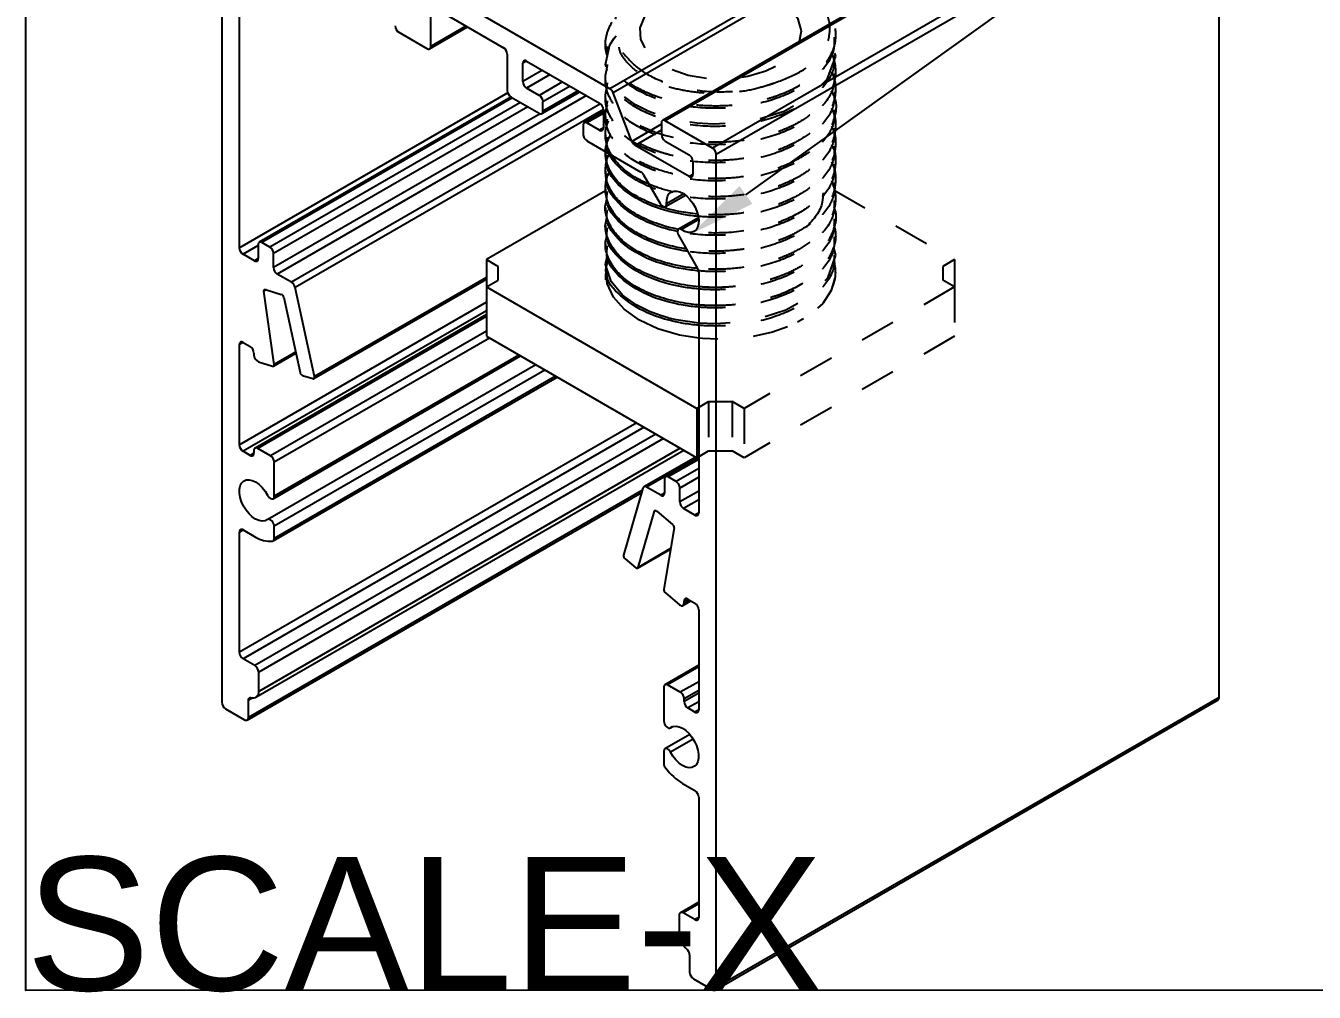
# Model space of a CAD drawing. Extents: x 0 to 7.2, y -16.7 to 0.
# Drawn here: x 0 to 3.623, y -16.72 to -14.001 of the extents above; entities that cross this region are included whole.
import ezdxf
from ezdxf import colors
from ezdxf.entities.mleader import LeaderData, LeaderLine
from ezdxf.math import Vec2, Vec3

# ---------------------------------------------------------------- set-up
doc = ezdxf.new("R2010")
doc.units = 0
doc.header["$LTSCALE"] = 0.5
doc.header["$MEASUREMENT"] = 0
doc.linetypes.add('HIDDEN2', pattern=[0.1875, 0.125, -0.0625])
doc.layers.add('CUST DWG', color=60, linetype='CONTINUOUS', lineweight=20)
doc.layers.add('Hardware', color=242, linetype='CONTINUOUS')
doc.layers.add('Housing', color=150, linetype='CONTINUOUS')
doc.layers.add('Text-Unprinted', color=131, linetype='CONTINUOUS', plot=False)
doc.styles.add('LSAD_Standard', font='arial.ttf')

msp = doc.modelspace()

# ---------------------------------------------------------------- linework, layer by layer
at = {"layer": 'Hardware', "transparency": 16777216}
for p, q in [((1.6301, -14.0531), (1.6301, -14.0595)), ((1.6301, -14.1042), (1.6301, -14.1105)), ((1.6301, -14.1551), (1.6301, -14.1616)), ((1.6301, -14.2062), (1.6301, -14.2126)), ((1.6301, -14.2572), (1.6301, -14.2636)), ((1.6301, -14.3082), (1.6301, -14.3147)), ((1.6301, -14.3593), (1.6301, -14.3657)), ((1.6301, -14.4103), (1.6301, -14.4168)), ((1.6301, -14.4661), (1.2953, -14.6593)), ((1.6301, -14.4614), (1.6301, -14.4678)), ((1.6301, -14.5125), (1.6301, -14.5188)), ((1.6301, -14.5635), (1.6301, -14.5699)), ((1.6301, -14.6145), (1.6301, -14.6209)), ((1.2953, -14.6593), (1.3286, -14.6785)), ((1.2953, -14.6593), (1.2953, -14.7361)), ((1.6301, -14.6656), (1.6301, -14.672)), ((1.3286, -14.7169), (1.3286, -14.6785)), ((1.2953, -14.7361), (1.3286, -14.7169)), ((1.2953, -14.7361), (1.8871, -15.0777)), ((1.2953, -14.7361), (1.2953, -14.875)), ((1.2953, -14.875), (1.8871, -15.2165)), ((1.8871, -15.0777), (1.8871, -15.2165))]:
    msp.add_line(p, q, dxfattribs=at)
at = {"layer": 'Hardware', "linetype": 'HIDDEN2', "transparency": 16777216}
for p, q in [((2.2733, -14.464), (2.6118, -14.6593)), ((2.6118, -14.6593), (2.5786, -14.6785)), ((2.6118, -14.6593), (2.6118, -14.7361)), ((2.5786, -14.6785), (2.5786, -14.7169)), ((2.6118, -14.7361), (2.0201, -15.0777)), ((2.6118, -14.7361), (2.5786, -14.7169)), ((2.6118, -14.7361), (2.6118, -14.875)), ((2.6118, -14.875), (2.0201, -15.2165)), ((1.8871, -15.0777), (1.9203, -15.0585)), ((1.9203, -15.0585), (1.9868, -15.0585)), ((1.9203, -15.0585), (1.9203, -15.1973)), ((2.0201, -15.0777), (1.9868, -15.0585)), ((1.9868, -15.0585), (1.9868, -15.1973)), ((2.0201, -15.0777), (2.0201, -15.2165)), ((1.8871, -15.2165), (1.9203, -15.1973)), ((1.9203, -15.1973), (1.9868, -15.1973)), ((2.0201, -15.2165), (1.9868, -15.1973))]:
    msp.add_line(p, q, dxfattribs=at)
at = {"layer": 'Hardware', "linetype": 'HIDDEN2', "transparency": 16777216, "flags": 128}
for points in [[(2.1144, -13.9271), (2.0694, -13.9069), (2.017, -13.8938), (1.9607, -13.8887), (1.9039, -13.8918), (1.8503, -13.9029), (1.8031, -13.9214), (1.7654, -13.9461), (1.7395, -13.9754), (1.7271, -14.0076), (1.7289, -14.0405), (1.7448, -14.0721), (1.7738, -14.1004), (1.8141, -14.1237), (1.8632, -14.1404), (1.918, -14.1496), (1.975, -14.1506), (2.0306, -14.1435), (2.0814, -14.1285), (2.1242, -14.1068), (2.1563, -14.0795), (2.1756, -14.0486), (2.181, -14.0158), (2.172, -13.9833), (2.1494, -13.9531), (2.1144, -13.9271)], [(2.2747, -14.0788), (2.2767, -14.0874), (2.2526, -14.1531), (2.1999, -14.2054), (2.1323, -14.2423), (2.0608, -14.2648), (1.9933, -14.2757), (1.9347, -14.2783), (1.887, -14.2758), (1.826, -14.2663), (1.8113, -14.2628), (1.8077, -14.2618), (1.8068, -14.2616), (1.8066, -14.2615), (1.8065, -14.2615), (1.8065, -14.2615), (1.8065, -14.2615), (1.8065, -14.2615), (1.8065, -14.2615), (1.8065, -14.2615), (1.7834, -14.2547), (1.7517, -14.2428), (1.7143, -14.2238), (1.6763, -14.196), (1.6451, -14.1579), (1.6302, -14.11), (1.6426, -14.0549), (1.6546, -14.036), (1.6603, -14.0295)], [(2.2716, -14.6262), (2.2769, -14.6466), (2.2544, -14.7118), (2.2035, -14.7642), (2.1373, -14.8016), (2.0666, -14.8249), (1.9994, -14.8365), (1.9406, -14.8397), (1.8923, -14.8377)], [(2.2754, -14.711), (2.2652, -14.7459), (2.241, -14.7823), (2.2043, -14.8149), (2.1566, -14.8424), (2.1, -14.8636), (2.0371, -14.8776), (1.9705, -14.8837), (1.9031, -14.8816), (1.8923, -14.88)]]:
    msp.add_lwpolyline(points, dxfattribs=at)
at = {"layer": 'Hardware', "transparency": 16777216, "flags": 128}
for points in [[(1.8923, -14.8377), (1.8923, -14.8377), (1.8291, -14.8284), (1.8132, -14.8247), (1.8088, -14.8236), (1.8075, -14.8232), (1.8071, -14.8231), (1.8069, -14.8231), (1.8069, -14.8231), (1.8069, -14.8231), (1.8069, -14.8231), (1.8068, -14.8231), (1.8068, -14.8231), (1.8068, -14.8231), (1.8068, -14.8231), (1.8068, -14.8231), (1.7848, -14.8166), (1.7536, -14.805), (1.7163, -14.7865), (1.6779, -14.7589), (1.646, -14.7209), (1.6303, -14.6728), (1.635, -14.6507)], [(1.8923, -14.88), (1.838, -14.8716), (1.7779, -14.8539), (1.7255, -14.8294), (1.683, -14.7991), (1.6524, -14.7645), (1.6349, -14.7269), (1.6314, -14.688), (1.6372, -14.6613)]]:
    msp.add_lwpolyline(points, dxfattribs=at)
at = {"layer": 'Hardware', "linetype": 'HIDDEN2', "transparency": 16777216}
for points, knots in [([(1.9017, -13.8356), (1.8748, -13.8403), (1.8136, -13.8509), (1.733, -13.887), (1.6734, -13.9388), (1.6491, -13.9983), (1.658, -14.0575), (1.6905, -14.0908), (1.7061, -14.1068)], [0, 0, 0, 0, 0.14002, 0.319141, 0.498481, 0.670573, 0.842177, 1, 1, 1, 1]), ([(2.1445, -13.8692), (2.1528, -13.8732), (2.1671, -13.88), (2.1967, -13.8976), (2.2259, -13.9202), (2.2529, -13.9514), (2.271, -13.9843), (2.2796, -14.0241), (2.2729, -14.0696), (2.2448, -14.118), (2.1908, -14.1649), (2.1287, -14.1946), (2.0759, -14.2105), (2.0407, -14.2184), (1.9934, -14.2256), (1.9338, -14.2287), (1.8646, -14.2236), (1.7994, -14.2102), (1.7415, -14.189), (1.6934, -14.1612), (1.6573, -14.1282), (1.6351, -14.0915), (1.6273, -14.0529), (1.636, -14.0146), (1.6493, -13.9876), (1.6633, -13.9752), (1.665, -13.9736)], [0, 0, 0, 0, 0.021285, 0.036991, 0.084082, 0.116878, 0.155811, 0.200874, 0.252058, 0.309353, 0.372747, 0.442229, 0.466842, 0.492139, 0.518118, 0.565622, 0.613126, 0.660631, 0.708135, 0.75564, 0.803144, 0.850648, 0.898153, 0.945657, 0.993162, 1, 1, 1, 1]), ([(2.1041, -14.1628), (2.128, -14.1539), (2.1757, -14.136), (2.2301, -14.0933), (2.2626, -14.0406), (2.2627, -13.9808), (2.2294, -13.9234), (2.1817, -13.8875), (2.1497, -13.8718), (2.1445, -13.8693)], [0, 0, 0, 0, 0.141168, 0.2822, 0.449981, 0.617676, 0.79027, 0.965597, 1, 1, 1, 1]), ([(2.2729, -14.0339), (2.2734, -14.0461), (2.2749, -14.0799), (2.238, -14.1334), (2.168, -14.1858), (2.0705, -14.2219), (1.9594, -14.237), (1.8459, -14.2296), (1.7434, -14.1998), (1.6686, -14.1503), (1.6297, -14.1002), (1.6345, -14.0691), (1.636, -14.0596)], [0, 0, 0, 0, 0.059709, 0.16606, 0.274787, 0.385029, 0.494693, 0.603951, 0.71956, 0.833385, 0.949298, 1, 1, 1, 1]), ([(2.2659, -14.0792), (2.2664, -14.0802), (2.2688, -14.0853), (2.2762, -14.1069), (2.2789, -14.1351), (2.2722, -14.1655), (2.2612, -14.1927), (2.2383, -14.2253), (2.1977, -14.2602), (2.1458, -14.2892), (2.0849, -14.3113), (2.0178, -14.3253), (1.9478, -14.3307), (1.878, -14.3274), (1.8118, -14.3156), (1.7521, -14.2958), (1.7018, -14.2692), (1.6633, -14.237), (1.6381, -14.2008), (1.6283, -14.1626), (1.6304, -14.1297), (1.6414, -14.1112), (1.6451, -14.1048)], [0, 0, 0, 0, 0.004228, 0.022426, 0.091752, 0.121057, 0.150338, 0.208816, 0.267294, 0.325772, 0.384317, 0.442862, 0.501406, 0.55995, 0.618494, 0.677038, 0.735581, 0.794124, 0.852595, 0.911066, 0.969537, 1, 1, 1, 1]), ([(2.2729, -14.0849), (2.2734, -14.0971), (2.2749, -14.131), (2.238, -14.1845), (2.168, -14.2368), (2.0705, -14.2729), (1.9594, -14.288), (1.8459, -14.2806), (1.7434, -14.2509), (1.6686, -14.2013), (1.6297, -14.1513), (1.6345, -14.1201), (1.636, -14.1106)], [0, 0, 0, 0, 0.0597086, 0.1660599, 0.2747875, 0.3850289, 0.4946932, 0.6039513, 0.71956, 0.8333848, 0.9492983, 1, 1, 1, 1]), ([(2.1041, -14.1628), (2.0893, -14.1678), (2.0561, -14.1793), (1.9991, -14.1895), (1.9365, -14.193), (1.8745, -14.1888), (1.8159, -14.177), (1.764, -14.1583), (1.7207, -14.1336), (1.6891, -14.1042), (1.6715, -14.0794), (1.6692, -14.0646), (1.6686, -14.0614)], [0, 0, 0, 0, 0.0883922, 0.1992441, 0.3076367, 0.4175182, 0.5288267, 0.6389464, 0.7472263, 0.8579245, 0.9691025, 1, 1, 1, 1]), ([(1.7061, -14.1068), (1.7118, -14.1118), (1.7353, -14.1325), (1.7922, -14.1625), (1.8829, -14.1854), (1.9817, -14.1894), (2.0567, -14.1781), (2.0945, -14.1659), (2.1041, -14.1628)], [0, 0, 0, 0, 0.069066, 0.283713, 0.49836, 0.713008, 0.927655, 1, 1, 1, 1]), ([(2.2654, -14.1311), (2.2682, -14.1376), (2.2771, -14.1575), (2.2787, -14.1924), (2.2676, -14.2335), (2.2422, -14.2718), (2.2044, -14.3064), (2.154, -14.3365), (2.092, -14.3604), (2.022, -14.3759), (1.9491, -14.3819), (1.8785, -14.3785), (1.8238, -14.3688), (1.7842, -14.3574), (1.7592, -14.3483), (1.7401, -14.3398), (1.7183, -14.3287), (1.6892, -14.3105), (1.6547, -14.2787), (1.6362, -14.2458), (1.6301, -14.2178), (1.6298, -14.1986), (1.6328, -14.1774), (1.6408, -14.1634), (1.6451, -14.1558)], [0, 0, 0, 0, 0.0277544, 0.0861073, 0.1444597, 0.2008173, 0.2570152, 0.3155982, 0.376565, 0.4391058, 0.5000877, 0.5593691, 0.6169494, 0.6451394, 0.6729022, 0.693151, 0.7075897, 0.7481971, 0.8044279, 0.8762351, 0.9037151, 0.9329356, 0.9638964, 1, 1, 1, 1]), ([(2.2729, -14.136), (2.2734, -14.1482), (2.2749, -14.182), (2.238, -14.2355), (2.168, -14.2878), (2.0705, -14.324), (1.9594, -14.3391), (1.8459, -14.3317), (1.7434, -14.3019), (1.6686, -14.2524), (1.6297, -14.2023), (1.6345, -14.1712), (1.636, -14.1617)], [0, 0, 0, 0, 0.059709, 0.16606, 0.274787, 0.385029, 0.494693, 0.603951, 0.71956, 0.833385, 0.949298, 1, 1, 1, 1]), ([(2.2638, -14.1847), (2.2672, -14.1902), (2.2826, -14.215), (2.2768, -14.2623), (2.2491, -14.3179), (2.1978, -14.3635), (2.1341, -14.397), (2.0649, -14.4188), (1.9962, -14.4299), (1.9323, -14.4325), (1.8612, -14.4277), (1.7925, -14.413), (1.7443, -14.3934), (1.7157, -14.378), (1.6942, -14.3644), (1.6663, -14.3413), (1.6417, -14.3097), (1.629, -14.2721), (1.6294, -14.2369), (1.6401, -14.2156), (1.6447, -14.2063)], [0, 0, 0, 0, 0.024341, 0.110507, 0.19125, 0.266563, 0.336437, 0.400865, 0.459841, 0.51336, 0.561415, 0.640903, 0.698618, 0.713013, 0.742499, 0.781686, 0.840404, 0.899123, 0.95578, 1, 1, 1, 1]), ([(2.2729, -14.187), (2.2734, -14.1992), (2.2749, -14.233), (2.238, -14.2866), (2.168, -14.3389), (2.0705, -14.375), (1.9594, -14.3901), (1.8459, -14.3827), (1.7434, -14.353), (1.6686, -14.3034), (1.6297, -14.2533), (1.6345, -14.2222), (1.636, -14.2127)], [0, 0, 0, 0, 0.0597086, 0.1660599, 0.2747875, 0.3850289, 0.4946932, 0.6039513, 0.71956, 0.8333848, 0.9492983, 1, 1, 1, 1]), ([(2.2729, -14.2381), (2.2734, -14.2502), (2.2749, -14.2841), (2.238, -14.3376), (2.168, -14.3899), (2.0705, -14.426), (1.9594, -14.4411), (1.8459, -14.4337), (1.7434, -14.404), (1.6686, -14.3544), (1.6297, -14.3044), (1.6345, -14.2732), (1.636, -14.2638)], [0, 0, 0, 0, 0.059709, 0.16606, 0.274787, 0.385029, 0.494693, 0.603951, 0.71956, 0.833385, 0.949298, 1, 1, 1, 1]), ([(2.2651, -14.2336), (2.2671, -14.2372), (2.2766, -14.254), (2.2787, -14.2852), (2.2717, -14.3253), (2.2502, -14.3642), (2.2136, -14.4019), (2.171, -14.4291), (2.1316, -14.4471), (2.0914, -14.4618), (2.0366, -14.4753), (1.9683, -14.483), (1.9018, -14.4824), (1.8374, -14.4742), (1.7883, -14.4613), (1.7608, -14.4508), (1.7526, -14.4473)], [0, 0, 0, 0, 0.0155668, 0.0741219, 0.1281878, 0.1838366, 0.2438831, 0.3083232, 0.3376576, 0.3669783, 0.4255345, 0.4840914, 0.539631, 0.592383, 0.6508027, 0.6771215, 0.6771215, 0.6771215, 0.6771215]), ([(1.6468, -14.3649), (1.6466, -14.3646), (1.6391, -14.352), (1.6295, -14.3263), (1.6288, -14.2898), (1.6398, -14.2674), (1.6447, -14.2573)], [0.8336194, 0.8336194, 0.8336194, 0.8336194, 0.835474, 0.8940601, 0.9526465, 1, 1, 1, 1]), ([(1.6299, -14.3552), (1.6301, -14.3508), (1.6321, -14.3348), (1.6392, -14.3192), (1.6444, -14.3079)], [0.92692159, 0.92692159, 0.92692159, 0.92692159, 0.94691806, 1, 1, 1, 1]), ([(2.2729, -14.2891), (2.2734, -14.3013), (2.2749, -14.3351), (2.238, -14.3886), (2.168, -14.441), (2.0705, -14.4771), (1.9594, -14.4922), (1.8501, -14.4851), (1.7853, -14.4671), (1.7575, -14.4558)], [0, 0, 0, 0, 0.0597086, 0.1660599, 0.2747875, 0.3850289, 0.4946932, 0.6039513, 0.7073175, 0.7073175, 0.7073175, 0.7073175]), ([(2.2653, -14.2843), (2.2667, -14.2867), (2.2759, -14.3023), (2.2788, -14.3334), (2.2724, -14.3753), (2.2499, -14.4156), (2.214, -14.4522), (2.1659, -14.4836), (2.1079, -14.5083), (2.0427, -14.5253), (1.9734, -14.5338), (1.9218, -14.5337), (1.8941, -14.5316), (1.8893, -14.5311)], [0, 0, 0, 0, 0.0105693, 0.069091, 0.1276127, 0.1861344, 0.2446562, 0.3031779, 0.3616997, 0.4202215, 0.4787432, 0.537265, 0.5494075, 0.5494075, 0.5494075, 0.5494075]), ([(1.6392, -14.3605), (1.6366, -14.3548), (1.6321, -14.3397), (1.6345, -14.3243), (1.636, -14.3148)], [0.91746458, 0.91746458, 0.91746458, 0.91746458, 0.94929834, 1, 1, 1, 1]), ([(2.2648, -14.3362), (2.2666, -14.3389), (2.2765, -14.3535), (2.2782, -14.3842), (2.2728, -14.4271), (2.2461, -14.473), (2.1969, -14.5177), (2.1224, -14.556), (2.0249, -14.5816), (1.9421, -14.5861), (1.8886, -14.5823), (1.8645, -14.5795), (1.8472, -14.5767), (1.8374, -14.5748), (1.8349, -14.5743)], [0, 0, 0, 0, 0.0121459, 0.0653947, 0.1254182, 0.1922068, 0.2657502, 0.3460368, 0.4330539, 0.526788, 0.550083, 0.569646, 0.5892091, 0.5959524, 0.5959524, 0.5959524, 0.5959524]), ([(2.2729, -14.3401), (2.2734, -14.3523), (2.2749, -14.3862), (2.238, -14.4397), (2.168, -14.492), (2.0705, -14.5281), (1.9735, -14.5413), (1.9134, -14.5397), (1.891, -14.5377)], [0, 0, 0, 0, 0.0597086, 0.1660599, 0.2747875, 0.3850289, 0.4946932, 0.5622406, 0.5622406, 0.5622406, 0.5622406]), ([(2.2729, -14.3912), (2.2734, -14.4034), (2.2749, -14.4372), (2.238, -14.4907), (2.168, -14.543), (2.0705, -14.5792), (1.9594, -14.5943), (1.879, -14.589), (1.8384, -14.5815), (1.8326, -14.5803)], [0, 0, 0, 0, 0.0597086, 0.1660599, 0.2747875, 0.3850289, 0.4946932, 0.6039513, 0.6221463, 0.6221463, 0.6221463, 0.6221463]), ([(2.2658, -14.3856), (2.2661, -14.386), (2.2749, -14.3998), (2.2784, -14.4291), (2.2745, -14.4714), (2.2539, -14.5122), (2.2199, -14.5494), (2.1736, -14.5814), (2.1299, -14.6013), (2.0961, -14.6127), (2.0752, -14.6187), (2.0527, -14.624), (2.0248, -14.6293), (1.987, -14.6342), (1.9359, -14.6366), (1.8912, -14.6341), (1.8643, -14.6305), (1.8578, -14.6295)], [0, 0, 0, 0, 0.00208, 0.0612349, 0.1201263, 0.1787542, 0.2371186, 0.2952195, 0.3530567, 0.3723096, 0.391533, 0.410727, 0.432281, 0.4643981, 0.5070662, 0.560269, 0.5771448, 0.5771448, 0.5771448, 0.5771448]), ([(2.2729, -14.4422), (2.2734, -14.4544), (2.2749, -14.4882), (2.238, -14.5418), (2.168, -14.5941), (2.0705, -14.6302), (1.9635, -14.6447), (1.8934, -14.641), (1.8618, -14.6364)], [0, 0, 0, 0, 0.0597086, 0.1660599, 0.2747875, 0.3850289, 0.4946932, 0.5917797, 0.5917797, 0.5917797, 0.5917797]), ([(2.2657, -14.4369), (2.2703, -14.4495), (2.2774, -14.469), (2.2773, -14.496), (2.2712, -14.5335), (2.2464, -14.5759), (2.1978, -14.6171), (2.1485, -14.6452), (2.0882, -14.6676), (2.0186, -14.6826), (1.9507, -14.6877), (1.9074, -14.6859), (1.8895, -14.6843)], [0, 0, 0, 0, 0.0562072, 0.0867791, 0.1173509, 0.2212609, 0.2772688, 0.33583, 0.3969434, 0.4606077, 0.5268216, 0.5747436, 0.5747436, 0.5747436, 0.5747436]), ([(2.2729, -14.4933), (2.2734, -14.5054), (2.2749, -14.5393), (2.238, -14.5928), (2.168, -14.6451), (2.0705, -14.6812), (1.9738, -14.6944), (1.9141, -14.6928), (1.892, -14.6909)], [0, 0, 0, 0, 0.0597086, 0.1660599, 0.2747875, 0.3850289, 0.4946932, 0.5612058, 0.5612058, 0.5612058, 0.5612058]), ([(2.2721, -14.5118), (2.2735, -14.5152), (2.2815, -14.5342), (2.2751, -14.5681), (2.258, -14.6079), (2.2345, -14.636), (2.2135, -14.6547), (2.1976, -14.6667), (2.1745, -14.6817), (2.1486, -14.6951), (2.1182, -14.7074), (2.0935, -14.7157), (2.058, -14.7254), (2.0174, -14.7329), (1.9713, -14.7372), (1.9314, -14.738), (1.9045, -14.7366), (1.8923, -14.7356)], [0, 0, 0, 0, 0.0155583, 0.0884522, 0.1503831, 0.2013293, 0.2291946, 0.2521597, 0.270223, 0.3211771, 0.343763, 0.3691394, 0.3973056, 0.4488274, 0.4833354, 0.523654, 0.5572909, 0.5572909, 0.5572909, 0.5572909]), ([(2.2729, -14.5443), (2.2734, -14.5565), (2.2749, -14.5903), (2.238, -14.6438), (2.168, -14.6962), (2.0705, -14.7323), (1.9739, -14.7454), (1.9143, -14.7439), (1.8923, -14.742)], [0, 0, 0, 0, 0.0597086, 0.1660599, 0.2747875, 0.3850289, 0.4946932, 0.5608804, 0.5608804, 0.5608804, 0.5608804]), ([(2.2722, -14.5617), (2.274, -14.5681), (2.2801, -14.5895), (2.2732, -14.6285), (2.2468, -14.6774), (2.1929, -14.7251), (2.1306, -14.7553), (2.0772, -14.7716), (2.0416, -14.7797), (1.994, -14.787), (1.9434, -14.7896), (1.9062, -14.7879), (1.8924, -14.7867)], [0, 0, 0, 0, 0.0293799, 0.0976844, 0.1744271, 0.2595919, 0.353161, 0.386356, 0.4204943, 0.4555758, 0.5188259, 0.5571952, 0.5571952, 0.5571952, 0.5571952]), ([(2.2729, -14.5953), (2.2734, -14.6075), (2.2749, -14.6414), (2.238, -14.6949), (2.168, -14.7472), (2.0705, -14.7833), (1.9739, -14.7964), (1.9143, -14.7949), (1.8923, -14.793)], [0, 0, 0, 0, 0.0597086, 0.1660599, 0.2747875, 0.3850289, 0.4946932, 0.5608804, 0.5608804, 0.5608804, 0.5608804]), ([(2.2729, -14.6464), (2.2734, -14.6586), (2.2749, -14.6924), (2.238, -14.7459), (2.168, -14.7982), (2.0705, -14.8344), (1.9739, -14.8475), (1.9144, -14.8459), (1.8923, -14.8441)], [0, 0, 0, 0, 0.0622607, 0.1731578, 0.2865326, 0.4014861, 0.5158378, 0.5848812, 0.5848812, 0.5848812, 0.5848812]), ([(2.2723, -14.6612), (2.275, -14.676), (2.2789, -14.6979), (2.2722, -14.7267), (2.2614, -14.754), (2.2382, -14.7863), (2.2057, -14.8162), (2.1792, -14.8303), (2.1703, -14.8349)], [0, 0, 0, 0, 0.232646, 0.342733, 0.452385, 0.671373, 0.890364, 1, 1, 1, 1])]:
    msp.add_open_spline(points, degree=3, knots=knots, dxfattribs=at)
at = {"layer": 'Hardware', "transparency": 16777216}
for points, knots in [([(1.8893, -14.5311), (1.8712, -14.5295), (1.831, -14.5237), (1.7729, -14.5079), (1.719, -14.4837), (1.6759, -14.4534), (1.6457, -14.4185), (1.6319, -14.3851), (1.6295, -14.3636), (1.6299, -14.3552)], [0.5494075, 0.5494075, 0.5494075, 0.5494075, 0.5957869, 0.6543087, 0.7128305, 0.7713524, 0.8298743, 0.8883962, 0.9269216, 0.9269216, 0.9269216, 0.9269216]), ([(1.8349, -14.5743), (1.8158, -14.5705), (1.7764, -14.56), (1.7236, -14.5373), (1.6794, -14.5075), (1.648, -14.473), (1.6304, -14.4353), (1.6296, -14.3968), (1.6348, -14.3705), (1.644, -14.3586), (1.6441, -14.3585)], [0.5959524, 0.5959524, 0.5959524, 0.5959524, 0.6477968, 0.7063846, 0.7649725, 0.8235603, 0.8821482, 0.9407361, 0.999324, 1, 1, 1, 1]), ([(1.891, -14.5377), (1.8771, -14.5365), (1.8255, -14.5299), (1.7434, -14.5061), (1.6686, -14.4565), (1.6297, -14.4065), (1.6345, -14.3753), (1.636, -14.3658)], [0.5622406, 0.5622406, 0.5622406, 0.5622406, 0.6039513, 0.71956, 0.8333848, 0.9492983, 1, 1, 1, 1]), ([(1.7575, -14.4558), (1.7543, -14.4544), (1.721, -14.4402), (1.6755, -14.4101), (1.6459, -14.3757), (1.6392, -14.3605)], [0.7073175, 0.7073175, 0.7073175, 0.7073175, 0.71956, 0.8333848, 0.9174646, 0.9174646, 0.9174646, 0.9174646]), ([(1.7526, -14.4473), (1.7409, -14.4423), (1.7115, -14.4278), (1.6737, -14.4005), (1.654, -14.3767), (1.6468, -14.3649)], [0.6771215, 0.6771215, 0.6771215, 0.6771215, 0.7148835, 0.776888, 0.8336194, 0.8336194, 0.8336194, 0.8336194]), ([(1.8578, -14.6295), (1.84, -14.6268), (1.7951, -14.6174), (1.7272, -14.5921), (1.6798, -14.5591), (1.6542, -14.5301), (1.6416, -14.5103), (1.6309, -14.4838), (1.6291, -14.4509), (1.6341, -14.4237), (1.6437, -14.4109), (1.6444, -14.41)], [0.5771448, 0.5771448, 0.5771448, 0.5771448, 0.6239864, 0.6981941, 0.7828639, 0.813537, 0.8453833, 0.8784026, 0.9367866, 0.9951706, 1, 1, 1, 1]), ([(1.8326, -14.5803), (1.8019, -14.574), (1.7394, -14.5545), (1.6686, -14.5076), (1.6297, -14.4575), (1.6345, -14.4264), (1.636, -14.4169)], [0.6221463, 0.6221463, 0.6221463, 0.6221463, 0.71956, 0.8333848, 0.9492983, 1, 1, 1, 1]), ([(1.8895, -14.6843), (1.8817, -14.6836), (1.8476, -14.6798), (1.8035, -14.6702), (1.7608, -14.6553), (1.7245, -14.6391), (1.6861, -14.6151), (1.6522, -14.5813), (1.6332, -14.5442), (1.6272, -14.5128), (1.6329, -14.4949), (1.6346, -14.4896)], [0.5747436, 0.5747436, 0.5747436, 0.5747436, 0.5955838, 0.6668929, 0.6991798, 0.7297981, 0.7909455, 0.8520927, 0.9132397, 0.9743865, 1, 1, 1, 1]), ([(1.8618, -14.6364), (1.8579, -14.6358), (1.8165, -14.6294), (1.7434, -14.6082), (1.6686, -14.5586), (1.6297, -14.5085), (1.6345, -14.4774), (1.636, -14.4679)], [0.5917797, 0.5917797, 0.5917797, 0.5917797, 0.6039513, 0.71956, 0.8333848, 0.9492983, 1, 1, 1, 1]), ([(2.2419, -14.4718), (2.2417, -14.4805), (2.2413, -14.5019), (2.2258, -14.5354), (2.2048, -14.5576), (2.1943, -14.5688)], [0, 0, 0, 0, 0.255212, 0.62744, 1, 1, 1, 1]), ([(1.892, -14.6909), (1.8778, -14.6897), (1.8258, -14.6831), (1.7434, -14.6592), (1.6686, -14.6096), (1.6297, -14.5596), (1.6345, -14.5284), (1.636, -14.519)], [0.5612058, 0.5612058, 0.5612058, 0.5612058, 0.6039513, 0.71956, 0.8333848, 0.9492983, 1, 1, 1, 1]), ([(1.8923, -14.7356), (1.8816, -14.7346), (1.8483, -14.7308), (1.7951, -14.7192), (1.7377, -14.6976), (1.6904, -14.6694), (1.6551, -14.6361), (1.6345, -14.5992), (1.6272, -14.5667), (1.6327, -14.5474), (1.6346, -14.5409)], [0.5572909, 0.5572909, 0.5572909, 0.5572909, 0.5870097, 0.6503662, 0.7137233, 0.7770812, 0.8405113, 0.9039412, 0.9673707, 1, 1, 1, 1]), ([(1.8924, -14.7867), (1.8834, -14.7859), (1.8518, -14.7824), (1.7998, -14.7717), (1.7418, -14.7506), (1.6936, -14.7229), (1.6574, -14.6898), (1.6355, -14.6532), (1.6273, -14.6196), (1.6326, -14.5991), (1.6346, -14.5914)], [0.5571952, 0.5571952, 0.5571952, 0.5571952, 0.582076, 0.6453261, 0.7085762, 0.7718264, 0.8350765, 0.8983267, 0.9615768, 1, 1, 1, 1]), ([(1.8923, -14.742), (1.878, -14.7407), (1.8259, -14.7342), (1.7434, -14.7102), (1.6686, -14.6607), (1.6297, -14.6106), (1.6345, -14.5795), (1.636, -14.57)], [0.5608804, 0.5608804, 0.5608804, 0.5608804, 0.6039513, 0.71956, 0.8333848, 0.9492983, 1, 1, 1, 1]), ([(1.8923, -14.793), (1.878, -14.7918), (1.8259, -14.7852), (1.7434, -14.7613), (1.6686, -14.7117), (1.6297, -14.6617), (1.6345, -14.6305), (1.636, -14.621)], [0.5608804, 0.5608804, 0.5608804, 0.5608804, 0.6039513, 0.71956, 0.8333848, 0.9492983, 1, 1, 1, 1]), ([(1.6312, -14.7166), (1.6305, -14.7061), (1.6298, -14.6955), (1.6351, -14.6854), (1.6351, -14.6853)], [0, 0, 0, 0, 0.987791, 1, 1, 1, 1]), ([(1.8923, -14.8441), (1.878, -14.8428), (1.8259, -14.8362), (1.743, -14.8123), (1.67, -14.7627), (1.6323, -14.7202), (1.6344, -14.6968), (1.6345, -14.695)], [0.5848812, 0.5848812, 0.5848812, 0.5848812, 0.6297659, 0.750316, 0.869006, 0.989874, 1, 1, 1, 1])]:
    msp.add_open_spline(points, degree=3, knots=knots, dxfattribs=at)
at = {"layer": 'Housing', "transparency": 16777216}
for p, q in [((3.0564, -13.3621), (1.6422, -14.1785)), ((3.0656, -13.3736), (1.6514, -14.19)), ((3.205, -13.4515), (1.7908, -14.2679)), ((3.2125, -13.4522), (1.7983, -14.2687)), ((3.3454, -13.529), (1.9312, -14.3454)), ((3.356, -13.5474), (1.9418, -14.3638)), ((3.356, -15.8908), (3.356, -13.5474)), ((0.5511, -13.5609), (0.5511, -15.9044)), ((0.6006, -14.6259), (0.6006, -13.9486)), ((1.1388, -14.0594), (1.1388, -13.9574)), ((1.1494, -13.9512), (1.3435, -14.0633)), ((1.6422, -14.1785), (1.2672, -13.9621)), ((1.049, -14.0198), (1.1282, -14.0656)), ((1.1357, -14.0663), (1.2422, -14.0048)), ((1.2378, -14.0023), (1.1388, -14.0594)), ((1.3541, -14.0816), (1.3541, -14.1837)), ((1.4085, -14.1008), (1.3979, -14.1069)), ((1.3979, -14.1584), (1.3979, -14.1069)), ((1.4531, -14.1265), (1.3979, -14.1584)), ((1.4085, -14.1008), (1.6136, -14.2192)), ((1.4743, -14.1388), (1.4085, -14.1768)), ((1.5097, -14.1592), (1.4439, -14.1972)), ((1.3553, -14.1902), (0.6006, -14.6259)), ((1.3644, -14.2019), (0.6567, -14.6105)), ((1.5767, -14.1979), (0.7074, -14.6998)), ((1.3647, -14.2021), (1.4439, -14.2478)), ((1.4439, -14.1972), (1.4085, -14.1768)), ((1.4514, -14.2485), (1.5579, -14.187)), ((1.5309, -14.1714), (1.4545, -14.2155)), ((1.5535, -14.1845), (1.4545, -14.2417)), ((1.7044, -14.3267), (1.6514, -14.19)), ((1.3688, -14.2045), (0.6642, -14.6112)), ((1.3908, -14.2171), (0.6861, -14.6239)), ((1.412, -14.2294), (0.6968, -14.6422)), ((1.6161, -14.221), (0.747, -14.7227)), ((1.6242, -14.2369), (0.7572, -14.7374)), ((1.4545, -14.2417), (1.4545, -14.2155)), ((1.6242, -14.2376), (1.6242, -14.289)), ((1.4462, -14.2488), (0.6968, -14.6814)), ((1.6242, -14.2431), (1.5707, -14.274)), ((1.6242, -14.2482), (1.5782, -14.2747)), ((1.6136, -14.2951), (1.5782, -14.2747)), ((1.7877, -14.2748), (1.7877, -14.3074)), ((1.9312, -14.3454), (1.7983, -14.2687)), ((1.5676, -14.2808), (1.5676, -14.307)), ((1.6242, -14.289), (1.6136, -14.2951)), ((1.7877, -14.2787), (1.7044, -14.3267)), ((1.7877, -14.2954), (1.7136, -14.3382)), ((1.5782, -14.3253), (1.7298, -14.4129)), ((1.8655, -14.4258), (1.7136, -14.3382)), ((1.7983, -14.3258), (1.8655, -14.3646)), ((1.8761, -14.383), (1.8761, -14.4197)), ((1.9418, -16.7072), (1.9418, -14.3638)), ((1.8761, -14.4197), (1.8655, -14.4258)), ((1.7373, -14.4208), (1.7839, -14.5014)), ((1.7989, -14.51), (1.8549, -14.4777)), ((1.8503, -14.4744), (1.8019, -14.5023)), ((1.8917, -14.5414), (1.8356, -14.5737)), ((1.8922, -14.547), (1.8439, -14.5749)), ((1.8356, -14.591), (1.8892, -14.6839)), ((0.6536, -14.6198), (0.6112, -14.6443)), ((0.6536, -14.6173), (0.6536, -14.6565)), ((0.6861, -14.6239), (0.6642, -14.6112)), ((0.643, -14.6627), (0.6112, -14.6443)), ((0.6536, -14.6565), (0.643, -14.6627)), ((0.6968, -14.6814), (0.6968, -14.6422)), ((0.747, -14.7227), (0.7074, -14.6998)), ((1.2953, -14.7093), (0.8117, -14.9885)), ((1.8923, -14.6943), (1.8923, -15.3716)), ((0.6769, -14.7441), (0.6697, -14.7483)), ((0.674, -14.7432), (0.7186, -14.7571)), ((0.8117, -14.9885), (0.7572, -14.7374)), ((0.8103, -14.9941), (1.2953, -14.7141)), ((1.2953, -14.7791), (0.6006, -15.1802)), ((0.6986, -14.954), (0.6697, -14.7483)), ((0.7253, -14.7655), (0.7712, -14.9766)), ((1.2953, -14.8036), (0.6112, -15.1986)), ((1.2953, -14.814), (0.6447, -15.1896)), ((1.2953, -14.8191), (0.6522, -15.1903)), ((1.2953, -14.8604), (0.688, -15.211)), ((1.3039, -14.8799), (0.6986, -15.2293)), ((0.6112, -14.8924), (0.6006, -14.8985)), ((0.6006, -15.1802), (0.6006, -14.8985)), ((0.6112, -14.8924), (0.631, -14.9038)), ((0.6416, -14.9222), (0.6416, -14.9273)), ((0.697, -14.9589), (0.7595, -14.9228)), ((0.7587, -14.9193), (0.6986, -14.954)), ((1.3868, -14.9277), (0.6986, -15.325)), ((0.6546, -14.9467), (0.6943, -14.9591)), ((1.4344, -14.9552), (0.6805, -15.3904)), ((0.6955, -15.3319), (1.3912, -14.9303)), ((0.6955, -15.4506), (1.494, -14.9896)), ((1.46, -14.97), (0.6986, -15.4095)), ((1.4896, -14.9871), (0.6986, -15.4437)), ((0.7779, -14.985), (0.8075, -14.9942)), ((1.718, -15.1189), (0.6006, -15.7639)), ((1.7392, -15.1311), (0.6112, -15.7823)), ((1.7719, -15.15), (0.6439, -15.8012)), ((1.7938, -15.1627), (0.6552, -15.82)), ((0.631, -15.21), (0.6112, -15.1986)), ((0.6416, -15.2039), (0.631, -15.21)), ((0.6416, -15.1964), (0.6416, -15.2039)), ((0.6469, -15.8905), (1.8507, -15.1955)), ((0.688, -15.211), (0.6522, -15.1903)), ((1.8407, -15.1897), (0.6552, -15.8741)), ((1.8839, -15.2147), (1.7384, -15.2986)), ((1.8923, -15.2148), (1.7459, -15.2994)), ((1.8923, -15.2163), (1.7993, -15.27)), ((0.6986, -15.325), (0.6986, -15.2293)), ((1.8923, -15.2214), (1.8068, -15.2708)), ((1.8923, -15.2467), (1.8287, -15.2834)), ((1.7962, -15.2769), (1.7962, -15.3161)), ((1.8287, -15.2834), (1.8068, -15.2708)), ((1.8923, -15.2712), (1.8393, -15.3018)), ((0.6229, -15.9545), (1.7323, -15.3141)), ((1.7341, -15.308), (0.626, -15.9476)), ((1.7357, -15.3023), (1.6812, -15.4904)), ((1.7856, -15.3222), (1.7459, -15.2994)), ((1.7962, -15.3161), (1.7856, -15.3222)), ((1.8393, -15.341), (1.8393, -15.3018)), ((1.8923, -15.3104), (1.8393, -15.341)), ((1.8923, -15.3349), (1.8499, -15.3594)), ((1.8817, -15.3778), (1.8499, -15.3594)), ((1.7218, -15.5253), (1.7676, -15.3672)), ((1.7715, -15.365), (1.7676, -15.3672)), ((1.7743, -15.3665), (1.8189, -15.4041)), ((1.8923, -15.3716), (1.8817, -15.3778)), ((0.6112, -15.4197), (0.6006, -15.4258)), ((0.6006, -15.7639), (0.6006, -15.4258)), ((0.6112, -15.4197), (0.6458, -15.4397)), ((0.6986, -15.4437), (0.6986, -15.4095)), ((1.8232, -15.4141), (1.7943, -15.5866)), ((1.6854, -15.501), (1.7151, -15.526)), ((1.7203, -15.5273), (1.8132, -15.4737)), ((1.8134, -15.4724), (1.7218, -15.5253)), ((1.7986, -15.5965), (1.8383, -15.63)), ((1.8619, -15.6144), (1.8513, -15.6205)), ((1.8619, -15.6144), (1.8817, -15.6258)), ((1.8482, -15.6325), (1.8707, -15.6195)), ((1.8663, -15.6169), (1.8513, -15.6256)), ((1.8513, -15.6256), (1.8513, -15.6205)), ((1.8923, -15.6442), (1.8923, -15.9259)), ((0.6439, -15.8012), (0.6112, -15.7823)), ((0.6552, -15.8741), (0.6552, -15.82)), ((1.8923, -15.8001), (1.7974, -15.855)), ((1.8923, -15.8052), (1.8049, -15.8557)), ((1.7943, -15.8618), (1.7943, -15.9575)), ((1.8407, -15.8764), (1.8049, -15.8557)), ((1.8923, -15.8466), (1.8407, -15.8764)), ((0.6375, -15.8923), (0.626, -15.8989)), ((0.626, -15.9476), (0.626, -15.8989)), ((1.8923, -15.8711), (1.8513, -15.8947)), ((1.8923, -15.8785), (1.8513, -15.9022)), ((1.8513, -15.9022), (1.8513, -15.8947)), ((1.8923, -15.903), (1.8619, -15.9206)), ((1.9387, -16.7141), (3.3529, -15.8977)), ((3.356, -15.8908), (1.9418, -16.7072)), ((0.5617, -15.9227), (0.6154, -15.9538)), ((1.8817, -15.932), (1.8619, -15.9206)), ((1.8923, -15.9259), (1.8817, -15.932)), ((1.8124, -15.9766), (1.8177, -15.9735)), ((1.8174, -15.9736), (1.8129, -15.9763)), ((1.8671, -15.9949), (1.7974, -16.0352)), ((1.8767, -16.0079), (1.8129, -16.0447)), ((1.7943, -16.042), (1.7943, -16.0762)), ((1.8471, -16.1331), (1.8817, -16.1531)), ((1.8923, -16.1715), (1.8923, -16.5096)), ((1.8923, -16.4668), (1.8411, -16.4964)), ((1.8923, -16.4719), (1.849, -16.4969)), ((1.8377, -16.5026), (1.8377, -16.5568)), ((1.8817, -16.5158), (1.849, -16.4969)), ((1.8923, -16.5096), (1.8817, -16.5158)), ((1.8669, -16.6152), (1.8669, -16.664)), ((1.8775, -16.6823), (1.9312, -16.7134))]:
    msp.add_line(p, q, dxfattribs=at)
at = {"layer": 'Housing', "transparency": 16777216, "flags": 128}
for points in [[(1.8019, -14.5023), (1.8023, -14.4915), (1.8046, -14.4821), (1.8088, -14.4747), (1.8147, -14.4694), (1.822, -14.4667), (1.8305, -14.4664), (1.8397, -14.4688), (1.8492, -14.4737), (1.8586, -14.4808), (1.8675, -14.4898), (1.8755, -14.5004), (1.8823, -14.5121), (1.8874, -14.5243), (1.8908, -14.5366), (1.8923, -14.5483), (1.8917, -14.559), (1.8892, -14.5681), (1.8848, -14.5753), (1.8787, -14.5803), (1.8712, -14.5828), (1.8627, -14.5827), (1.8534, -14.58), (1.8439, -14.5749)], [(1.7839, -14.5014), (1.7864, -14.505), (1.7895, -14.508), (1.7927, -14.5099), (1.7958, -14.5107), (1.7984, -14.5102), (1.8005, -14.5085), (1.8017, -14.5058), (1.8019, -14.5023)], [(1.8439, -14.5749), (1.8407, -14.5734), (1.8377, -14.573), (1.8352, -14.574), (1.8335, -14.576), (1.8326, -14.5791), (1.8327, -14.5829), (1.8337, -14.587), (1.8356, -14.591)], [(0.6697, -14.7483), (0.6697, -14.747), (0.6698, -14.7458), (0.6701, -14.7448), (0.6706, -14.744), (0.6713, -14.7434), (0.6721, -14.7431), (0.673, -14.743), (0.674, -14.7432)], [(0.6943, -14.9591), (0.6953, -14.9592), (0.6963, -14.9592), (0.6971, -14.9589), (0.6978, -14.9583), (0.6983, -14.9575), (0.6986, -14.9565), (0.6987, -14.9553), (0.6986, -14.954)], [(0.8075, -14.9942), (0.8086, -14.9944), (0.8096, -14.9943), (0.8105, -14.9939), (0.8111, -14.9933), (0.8116, -14.9923), (0.8119, -14.9912), (0.8119, -14.9899), (0.8117, -14.9885)], [(0.68, -15.3908), (0.6731, -15.3942), (0.6649, -15.3952), (0.6559, -15.3935), (0.6464, -15.3893), (0.6369, -15.3828), (0.6278, -15.3743), (0.6195, -15.3641), (0.6124, -15.3526), (0.6067, -15.3405), (0.6028, -15.3282), (0.6008, -15.3163), (0.6008, -15.3053), (0.6028, -15.2957), (0.6067, -15.2879), (0.6124, -15.2823), (0.6195, -15.2791), (0.6278, -15.2784), (0.6369, -15.2804), (0.6464, -15.2848), (0.6559, -15.2916), (0.6649, -15.3004), (0.6731, -15.3107), (0.68, -15.3223)], [(0.68, -15.3223), (0.6825, -15.3261), (0.6854, -15.3292), (0.6886, -15.3314), (0.6917, -15.3325), (0.6945, -15.3323), (0.6968, -15.3309), (0.6982, -15.3284), (0.6986, -15.325)], [(1.7459, -15.2994), (1.7442, -15.2985), (1.7426, -15.298), (1.741, -15.2979), (1.7396, -15.2981), (1.7383, -15.2987), (1.7372, -15.2996), (1.7363, -15.3008), (1.7357, -15.3023)], [(0.6986, -15.4095), (0.6982, -15.4056), (0.6968, -15.4015), (0.6945, -15.3975), (0.6917, -15.3941), (0.6886, -15.3915), (0.6854, -15.39), (0.6825, -15.3898), (0.68, -15.3908)], [(1.7676, -15.3672), (1.768, -15.3663), (1.7686, -15.3656), (1.7693, -15.3651), (1.7702, -15.3649), (1.7711, -15.3649), (1.7722, -15.3652), (1.7732, -15.3658), (1.7743, -15.3665)], [(1.7151, -15.526), (1.7161, -15.5268), (1.7172, -15.5274), (1.7182, -15.5277), (1.7192, -15.5277), (1.7201, -15.5275), (1.7208, -15.527), (1.7214, -15.5263), (1.7218, -15.5253)], [(1.8383, -15.63), (1.8407, -15.6317), (1.843, -15.6328), (1.8453, -15.6332), (1.8473, -15.6329), (1.849, -15.6319), (1.8502, -15.6303), (1.851, -15.6282), (1.8513, -15.6256)], [(0.626, -15.8989), (0.6262, -15.897), (0.6266, -15.8953), (0.6273, -15.8938), (0.6282, -15.8927), (0.6294, -15.8919), (0.6308, -15.8914), (0.6323, -15.8913), (0.6339, -15.8916)], [(1.7943, -15.9575), (1.7948, -15.9614), (1.7962, -15.9656), (1.7984, -15.9695), (1.8012, -15.9729), (1.8043, -15.9755), (1.8075, -15.977), (1.8105, -15.9772), (1.8129, -15.9763)], [(1.8129, -15.9763), (1.8199, -15.9728), (1.828, -15.9718), (1.8371, -15.9735), (1.8465, -15.9777), (1.856, -15.9842), (1.8651, -15.9927), (1.8734, -16.0029), (1.8805, -16.0144), (1.8862, -16.0265), (1.8901, -16.0388), (1.8921, -16.0507), (1.8921, -16.0617), (1.8901, -16.0713), (1.8862, -16.0791), (1.8805, -16.0847), (1.8734, -16.0879), (1.8651, -16.0886), (1.856, -16.0866), (1.8465, -16.0822), (1.8371, -16.0754), (1.828, -16.0667), (1.8199, -16.0563), (1.8129, -16.0447)], [(1.8129, -16.0447), (1.8105, -16.0409), (1.8075, -16.0378), (1.8043, -16.0356), (1.8012, -16.0345), (1.7984, -16.0347), (1.7962, -16.0361), (1.7948, -16.0386), (1.7943, -16.042)]]:
    msp.add_lwpolyline(points, dxfattribs=at)
at = {"layer": 'Housing', "transparency": 16777216}
for centre, radius, start, end in [((1.0615, -14.0004), 0.0231, 182.6055, 237.3945), ((1.1324, -14.0605), 0.00655, 230.7967, 9.214), ((1.3311, -14.0827), 0.0231, 2.6055, 57.3945), ((1.4044, -14.1059), 0.00655, 50.7967, 189.214), ((1.421, -14.1573), 0.0231, 182.6055, 237.3945), ((1.3771, -14.1827), 0.0231, 182.6055, 237.3945), ((1.4315, -14.2166), 0.0231, 2.6055, 57.3945), ((1.6298, -14.1979), 0.023, 20.2271, 57.362), ((1.6012, -14.2386), 0.0231, 2.6055, 57.3945), ((1.448, -14.2427), 0.00655, 230.7967, 9.214), ((1.5741, -14.2798), 0.00655, 50.7967, 189.214), ((1.7941, -14.2737), 0.00655, 50.7967, 189.214), ((1.5907, -14.3059), 0.0231, 182.6055, 237.3945), ((1.6177, -14.2901), 0.00655, 230.7967, 9.214), ((1.8107, -14.3064), 0.0231, 182.6055, 237.3945), ((1.726, -14.3188), 0.023, 200.2271, 237.362), ((1.9188, -14.3648), 0.0231, 2.6055, 57.3945), ((1.853, -14.384), 0.0231, 2.6055, 57.3945), ((1.7184, -14.4312), 0.0216, 28.8556, 58.0453), ((1.8696, -14.4208), 0.00655, 230.7967, 9.214), ((0.6236, -14.6249), 0.0231, 182.6055, 237.3945), ((0.6601, -14.6163), 0.00655, 50.7967, 189.214), ((0.6737, -14.6433), 0.0231, 2.6055, 57.3945), ((0.6472, -14.6576), 0.00655, 230.7967, 9.214), ((0.7198, -14.6804), 0.0231, 182.6055, 237.3945), ((1.8707, -14.6951), 0.0216, 1.9565, 31.1437), ((0.7342, -14.7424), 0.0235, 12.2091, 57.0692), ((0.7139, -14.7677), 0.0116, 10.9244, 66.0613), ((0.6071, -14.8974), 0.00655, 50.7967, 189.214), ((0.6186, -14.9232), 0.0231, 2.6055, 57.3945), ((0.6636, -14.9267), 0.022, 181.5902, 245.9373), ((0.7826, -14.9744), 0.0116, 190.9244, 246.0613), ((0.6236, -15.1791), 0.0231, 182.6055, 237.3945), ((0.6352, -15.2049), 0.00655, 230.7967, 9.214), ((0.6481, -15.1954), 0.00655, 50.7967, 189.214), ((0.6756, -15.2304), 0.0231, 2.6055, 57.3945), ((1.8026, -15.2759), 0.00655, 50.7967, 189.214), ((1.8163, -15.3029), 0.0231, 2.6055, 57.3945), ((1.7897, -15.3172), 0.00655, 230.7967, 9.214), ((1.8623, -15.34), 0.0231, 182.6055, 237.3945), ((1.8859, -15.3727), 0.00655, 230.7967, 9.214), ((0.6071, -15.4247), 0.00655, 50.7967, 189.214), ((1.8113, -15.4133), 0.0119, 356.1763, 50.4242), ((0.6863, -15.377), 0.0746, 237.1914, 275.7634), ((0.692, -15.4447), 0.00671, 284.9009, 8.7073), ((1.6926, -15.4921), 0.0115, 171.8214, 231.1934), ((1.8062, -15.5874), 0.0119, 176.1763, 230.4242), ((1.8578, -15.6194), 0.00655, 50.7967, 189.214), ((1.8693, -15.6452), 0.0231, 2.6055, 57.3945), ((0.6236, -15.7629), 0.0231, 182.6054, 237.3952), ((0.6289, -15.823), 0.0265, 6.6167, 55.5187), ((1.8007, -15.8608), 0.00655, 50.7967, 189.214), ((0.5741, -15.9033), 0.0231, 182.6055, 237.3945), ((0.6387, -15.8757), 0.0166, 253.2191, 5.6765), ((1.8283, -15.8958), 0.0231, 2.6055, 57.3945), ((1.8743, -15.9012), 0.0231, 182.6055, 237.3945), ((3.3487, -15.8916), 0.00739, 305.0133, 6.2988), ((1.8859, -15.9269), 0.00655, 230.7967, 9.214), ((0.6196, -15.9487), 0.00655, 230.7967, 9.214), ((1.8171, -16.0752), 0.0229, 182.5457, 218.3372), ((1.9339, -15.9901), 0.1673, 216.3904, 238.75), ((1.8693, -16.1725), 0.0231, 2.6055, 57.3945), ((1.8448, -16.5026), 0.00709, 53.3755, 180.2357), ((1.8859, -16.5107), 0.00655, 230.795, 9.2138), ((1.902, -16.5507), 0.0645, 185.4243, 228.2289), ((1.8434, -16.6164), 0.0235, 2.9349, 48.466), ((1.8899, -16.6629), 0.0231, 182.6055, 237.3945), ((1.9354, -16.7083), 0.00655, 230.7967, 9.214)]:
    msp.add_arc(centre, radius, start, end, dxfattribs=at)
at = {"layer": 'Text-Unprinted', "ltscale": 0.5, "transparency": 16777216}
msp.add_lwpolyline([(0, 0), (6.7876, 0), (6.7876, -16.7148), (0, -16.7149)], close=True, dxfattribs=at)

# ---------------------------------------------------------------- texts
at = {"layer": 'Text-Unprinted', "ltscale": 0.5, "transparency": 16777216, "style": 'LSAD_Standard'}
msp.add_attdef('SCALE-X', (0, -16.7149), 'XEffectiveScaleFactor', height=0.375, dxfattribs=at)

# ---------------------------------------------------------------- leaders
at = {"layer": 'CUST DWG', "ltscale": 0.5, "transparency": 16777216}
ml = msp.add_multileader_mtext('Standard', dxfattribs=at)
ml.set_content('\\A1;3/8" IP x 1"\\PNIPPLE LOCK', color=256, style='LSAD_Standard')
ml.set_leader_properties()
ml.build(insert=Vec2(0, 0))
ml.multileader.update_dxf_attribs({"dogleg_length": 0.36, "arrow_head_size": 0.1875})
ctx = ml.context
ctx.base_point, ctx.char_height, ctx.arrow_head_size, ctx.landing_gap_size, ctx.plane_origin = Vec3(4.0051, -13.7111), 0.1875, 0.1875, 0.09, Vec3(1.6639, -14.2459)
notes = []
notes.append((ctx, [(0, (1, 1, 0), (3.0929, -13.7111), (1, 0), 0.9121, [(0, [(1.8727, -14.5868)], 0, [])])]))
ctx.mtext.insert, ctx.mtext.width, ctx.mtext.defined_height, ctx.mtext.flow_direction = Vec3(4.0951, -13.6158), 3.15153, 0.8541, 5
for ctx, leaders in notes:
    for number, flags, end, landing, length, lines in leaders:
        leader = LeaderData()
        leader.index, (leader.has_last_leader_line, leader.has_dogleg_vector, leader.attachment_direction) = number, flags
        leader.last_leader_point, leader.dogleg_vector, leader.dogleg_length = Vec3(end), Vec3(landing), length
        for number, points, colour, breaks in lines:
            line = LeaderLine()
            line.index, line.vertices, line.color, line.breaks = number, Vec3.list(points), colors.encode_raw_color(colour), breaks
            leader.lines.append(line)
        ctx.leaders.append(leader)

doc.saveas('drawing.dxf')
